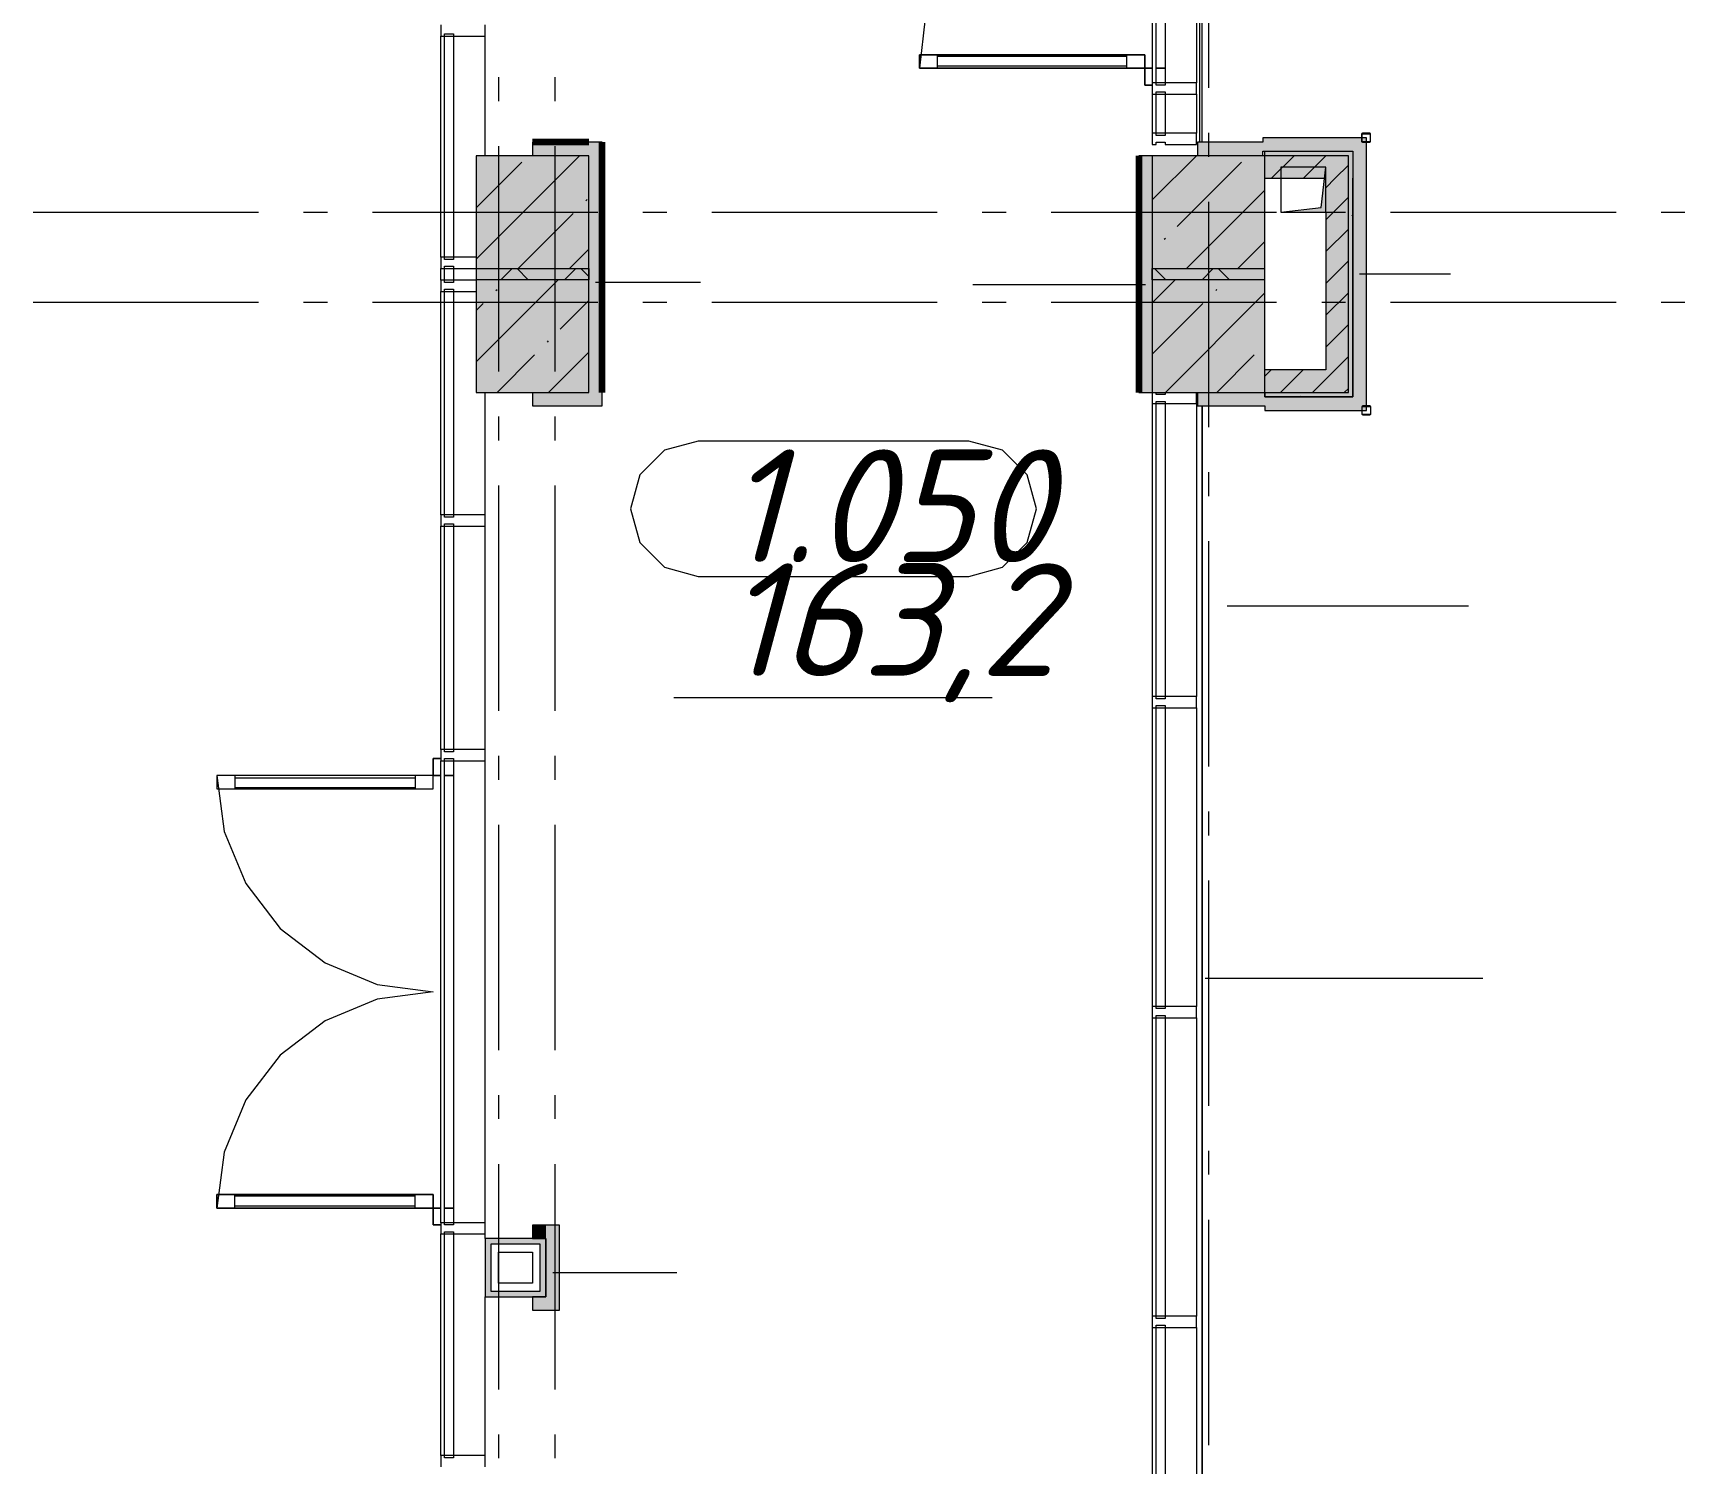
# Model space of a CAD drawing. Header units: millimetres. Extents: x -537608 to 253996, y -217170 to 186033.
# Drawn here: x -293242 to -285913, y -172405 to -166055 of the extents above; entities that cross this region are included whole.
import ezdxf

# ---------------------------------------------------------------- set-up
doc = ezdxf.new("R2010")
doc.units = ezdxf.units.MM
doc.layers.add('16) Лак 1.6м', color=160, linetype='Continuous', lineweight=90)
doc.layers.add('PDF _Геометрия', color=7, linetype='Continuous')
doc.layers.add('PDF _Текст', color=7, linetype='Continuous')
doc.layers.add('PDF _Сплошная заливка', color=7, linetype='Continuous', true_color=0xffffff)
doc.styles.add('PDF ISOCPEUR Italic', font='isocpeui.ttf')

msp = doc.modelspace()

# ---------------------------------------------------------------- hatches: boundary and pattern name
at = {"layer": 'PDF _Сплошная заливка', "true_color": 0xff7d7d, "transparency": 33554559}
for points in [[(-290776.1741, -167649.6402), (-290716.1734, -167649.6402), (-290716.1734, -166539.6391), (-290776.1741, -166539.6391), (-290776.1741, -167149.6396)], [(-288336.1724, -167649.6402), (-288276.1738, -167649.6402), (-288276.1738, -166599.6388), (-288336.1724, -166599.6388), (-288336.1724, -167149.6396)], [(-290915.5758, -171663.1665), (-290906.1738, -171663.1665), (-290906.1738, -171345.3167), (-290966.1745, -171345.3167), (-290966.1745, -171663.1665)], [(-290906.1738, -171723.1662), (-290906.1738, -171663.1665), (-291026.1752, -171663.1665), (-291026.1752, -171723.1662), (-290915.5758, -171723.1662)]]:
    msp.add_hatch(color=11, dxfattribs=at).paths.add_polyline_path(points)
at = {"layer": 'PDF _Сплошная заливка', "true_color": 0x9c76cf, "transparency": 33554559}
for points in [[(-287542.4985, -166579.6391), (-287386.1724, -166579.6391), (-287386.1724, -166519.6394), (-287786.1742, -166519.6394), (-287786.1742, -166579.6391)], [(-287386.1724, -167669.6406), (-287326.1739, -167669.6406), (-287326.1739, -166519.6394), (-287386.1724, -166519.6394), (-287386.1724, -166699.6392)], [(-287776.1737, -167729.6403), (-287326.1739, -167729.6403), (-287326.1739, -167669.6406), (-287776.1737, -167669.6406), (-287776.1737, -167709.6399)]]:
    msp.add_hatch(color=193, dxfattribs=at).paths.add_polyline_path(points)
at = {"layer": 'PDF _Сплошная заливка', "transparency": 33554559}
for points in [[(-287406.1734, -166599.6388), (-287386.1724, -166599.6388), (-287386.1724, -166579.6391), (-287776.1737, -166579.6391), (-287776.1737, -166599.6388), (-287542.4985, -166599.6388)], [(-291276.1742, -167099.6401), (-290776.1741, -167099.6401), (-290776.1741, -166599.6388), (-291276.1742, -166599.6388), (-291276.1742, -166819.4128)], [(-288276.1738, -167099.6401), (-287776.1737, -167099.6401), (-287776.1737, -166599.6388), (-288276.1738, -166599.6388), (-288276.1738, -166819.4128)], [(-287506.1738, -166699.6392), (-287406.1734, -166699.6392), (-287406.1734, -166599.6388), (-287776.1737, -166599.6388), (-287776.1737, -166699.6392), (-287511.5089, -166697.6631), (-287506.1738, -166649.639)], [(-291276.1742, -167649.6402), (-290776.1741, -167649.6402), (-290776.1741, -167149.6396), (-291276.1742, -167149.6396), (-291276.1742, -167532.6533)]]:
    msp.add_hatch(color=256, dxfattribs=at).paths.add_polyline_path(points)
at = {"layer": 'PDF _Сплошная заливка', "true_color": 0xe2e2e2, "transparency": 33554559}
msp.add_hatch(color=254, dxfattribs=at).paths.add_polyline_path([(-287506.1738, -166849.6398), (-287506.1738, -166649.639), (-287526.1727, -166829.6394), (-287706.1725, -166849.6398), (-287542.4985, -166849.6398)])
at = {"layer": 'PDF _Сплошная заливка', "true_color": 0x77b143, "transparency": 33554559}
for points in [[(-291211.1743, -171430.3165), (-290991.1746, -171430.3165), (-290991.1746, -171405.3164), (-291236.1744, -171405.3164), (-291236.1744, -171430.3165)], [(-290991.1746, -171638.1664), (-290966.1745, -171638.1664), (-290966.1745, -171405.3164), (-290991.1746, -171405.3164), (-290991.1746, -171603.1675)], [(-291176.1737, -171663.1665), (-290966.1745, -171663.1665), (-290966.1745, -171638.1664), (-291211.1743, -171638.1664), (-291211.1743, -171663.1665)]]:
    msp.add_hatch(color=75, dxfattribs=at).paths.add_polyline_path(points)

# ---------------------------------------------------------------- linework, layer by layer
at = {"layer": '16) Лак 1.6м'}
for p, q in [((-290776.1741, -166539.6391), (-291026.1752, -166539.6391)), ((-290716.1734, -167649.6402), (-290716.1734, -166539.6391)), ((-288336.1724, -166599.6388), (-288336.1724, -167649.6402))]:
    msp.add_line(p, q, dxfattribs=at)
at = {"layer": 'PDF _Геометрия', "color": 9, "lineweight": 9, "true_color": 0xc0c0c0}
for p, q in [((-288066.1725, -164149.6387), (-288066.1725, -166539.6391)), ((-288054.174, -166539.6391), (-288054.174, -164209.423)), ((-288054.174, -167709.6399), (-288054.174, -173089.6425)), ((-288054.174, -173089.6425), (-288054.174, -167709.6399))]:
    msp.add_line(p, q, dxfattribs=at)
at = {"layer": 'PDF _Геометрия', "lineweight": 9}
for p, q in [((-288276.1738, -164526.0023), (-288276.1738, -166276.0025)), ((-288259.1741, -166276.0025), (-288259.1741, -164526.0023)), ((-288219.1743, -164526.0023), (-288219.1743, -166276.0025)), ((-288079.1741, -164526.0023), (-288079.1741, -166276.0025)), ((-289284.1011, -165988.4819), (-289309.1744, -166211.0024)), ((-291433.1741, -166018.8062), (-291433.1741, -166068.8065)), ((-291433.1741, -167049.6399), (-291433.1741, -166068.8065)), ((-291433.1741, -166068.8065), (-291416.1743, -166068.8065)), ((-291416.1743, -166068.8065), (-291416.1743, -166058.8063)), ((-291416.1743, -166058.8063), (-291376.1746, -166058.8063)), ((-291416.1743, -166068.8065), (-291376.1746, -166068.8065)), ((-291416.1743, -167049.6399), (-291416.1743, -166068.8065)), ((-291376.1746, -166058.8063), (-291376.1746, -166068.8065)), ((-291376.1746, -166068.8065), (-291376.1746, -167049.6399)), ((-291376.1746, -166068.8065), (-291236.1744, -166068.8065)), ((-291236.1744, -166068.8065), (-291236.1744, -166018.8062)), ((-291236.1744, -166599.6388), (-291236.1744, -166068.8065)), ((-289309.1744, -166211.0024), (-289309.1744, -166151.0035)), ((-289309.1744, -166151.0035), (-288309.1743, -166151.0035)), ((-288309.1743, -166151.0035), (-289309.1744, -166151.0035)), ((-289309.1744, -166151.0035), (-289309.1744, -166211.0024)), ((-289229.1728, -166211.0024), (-289229.1728, -166151.0035)), ((-288389.1738, -166211.0024), (-288389.1738, -166151.0035)), ((-288309.1743, -166151.0035), (-288309.1743, -166211.0024)), ((-288309.1743, -166211.0024), (-288309.1743, -166151.0035)), ((-289309.1744, -166211.0024), (-288309.1743, -166211.0024)), ((-288309.1743, -166211.0024), (-289309.1744, -166211.0024)), ((-289309.1744, -166211.0024), (-288309.1743, -166211.0024)), ((-289229.1728, -166157.0035), (-288389.1738, -166157.0035)), ((-289229.1728, -166201.0036), (-288389.1738, -166201.0036)), ((-288309.1743, -166211.0024), (-288309.1743, -166286.0027)), ((-288309.1743, -166286.0027), (-288309.1743, -166211.0024)), ((-288309.1743, -166211.0024), (-288276.1738, -166211.0024)), ((-288276.1738, -166211.0024), (-288309.1743, -166211.0024)), ((-288259.1741, -166211.0024), (-288219.1743, -166211.0024)), ((-288219.1743, -166211.0024), (-288259.1741, -166211.0024)), ((-288309.1743, -166286.0027), (-288276.1738, -166286.0027)), ((-288276.1738, -166286.0027), (-288309.1743, -166286.0027)), ((-288259.1741, -166276.0025), (-288276.1738, -166276.0025)), ((-288276.1738, -166276.0025), (-288276.1738, -166326.0027)), ((-288219.1743, -166276.0025), (-288259.1741, -166276.0025)), ((-288259.1741, -166286.0027), (-288259.1741, -166276.0025)), ((-288219.1743, -166286.0027), (-288259.1741, -166286.0027)), ((-288079.1741, -166276.0025), (-288219.1743, -166276.0025)), ((-288219.1743, -166276.0025), (-288219.1743, -166286.0027)), ((-288079.1741, -166326.0027), (-288079.1741, -166276.0025)), ((-288276.1738, -166326.0027), (-288259.1741, -166326.0027)), ((-288276.1738, -166326.0027), (-288276.1738, -166499.6398)), ((-288259.1741, -166326.0027), (-288259.1741, -166316.0033)), ((-288259.1741, -166316.0033), (-288219.1743, -166316.0033)), ((-288259.1741, -166499.6398), (-288259.1741, -166326.0027)), ((-288259.1741, -166326.0027), (-288219.1743, -166326.0027)), ((-288219.1743, -166316.0033), (-288219.1743, -166326.0027)), ((-288219.1743, -166326.0027), (-288079.1741, -166326.0027)), ((-288219.1743, -166326.0027), (-288219.1743, -166499.6398)), ((-288079.1741, -166326.0027), (-288079.1741, -166499.6398)), ((-288259.1741, -166499.6398), (-288276.1738, -166499.6398)), ((-288276.1738, -166499.6398), (-288276.1738, -166549.64)), ((-288219.1743, -166499.6398), (-288259.1741, -166499.6398)), ((-288259.1741, -166509.6392), (-288259.1741, -166499.6398)), ((-288219.1743, -166509.6392), (-288259.1741, -166509.6392)), ((-288079.1741, -166499.6398), (-288219.1743, -166499.6398)), ((-288219.1743, -166499.6398), (-288219.1743, -166509.6392)), ((-288079.1741, -166549.64), (-288079.1741, -166499.6398)), ((-287346.0005, -166500.8108), (-287347.1738, -166503.6398)), ((-287347.1738, -166503.6398), (-287347.1738, -166535.639)), ((-287343.1736, -166499.6398), (-287346.0005, -166500.8108)), ((-287345.1737, -166503.6398), (-287344.5881, -166502.2253)), ((-287345.1737, -166535.639), (-287345.1737, -166503.6398)), ((-287344.5881, -166502.2253), (-287343.1736, -166501.6398)), ((-287311.1721, -166499.6398), (-287343.1736, -166499.6398)), ((-287343.1736, -166501.6398), (-287311.1721, -166501.6398)), ((-287308.3453, -166500.8108), (-287311.1721, -166499.6398)), ((-287311.1721, -166501.6398), (-287309.7598, -166502.2253)), ((-287309.7598, -166502.2253), (-287309.172, -166503.6398)), ((-287309.172, -166503.6398), (-287309.172, -166535.639)), ((-287307.1719, -166503.6398), (-287308.3453, -166500.8108)), ((-287307.1719, -166535.639), (-287307.1719, -166503.6398)), ((-291026.1752, -166539.6391), (-291026.1752, -166599.6388)), ((-290716.1734, -166539.6391), (-290776.1741, -166539.6391)), ((-288276.1738, -166549.64), (-288259.1741, -166549.64)), ((-288259.1741, -166549.64), (-288259.1741, -166539.6391)), ((-288259.1741, -166539.6391), (-288219.1743, -166539.6391)), ((-288219.1743, -166539.6391), (-288219.1743, -166549.64)), ((-288219.1743, -166549.64), (-288079.1741, -166549.64)), ((-287786.1742, -166539.6391), (-288075.174, -166539.6391)), ((-288075.174, -166539.6391), (-288075.174, -166599.6388)), ((-287386.1724, -166519.6394), (-287786.1742, -166519.6394)), ((-287786.1742, -166519.6394), (-287786.1742, -166539.6391)), ((-287786.1742, -166599.6388), (-287786.1742, -166579.6391)), ((-287786.1742, -166579.6391), (-287386.1724, -166579.6391)), ((-287776.1737, -166599.6388), (-287776.1737, -166579.6391)), ((-287776.1737, -166579.6391), (-287386.1724, -166579.6391)), ((-287326.1739, -166519.6394), (-287386.1724, -166519.6394)), ((-287386.1724, -166579.6391), (-287386.1724, -166599.6388)), ((-287386.1724, -166579.6391), (-287386.1724, -166599.6388)), ((-287347.1738, -166535.639), (-287346.0005, -166538.468)), ((-287346.0005, -166538.468), (-287343.1736, -166539.6391)), ((-287344.5881, -166537.0535), (-287345.1737, -166535.639)), ((-287343.1736, -166537.639), (-287344.5881, -166537.0535)), ((-287311.1721, -166537.639), (-287343.1736, -166537.639)), ((-287343.1736, -166539.6391), (-287311.1721, -166539.6391)), ((-287326.1739, -167669.6406), (-287326.1739, -166519.6394)), ((-287309.7598, -166537.0535), (-287311.1721, -166537.639)), ((-287311.1721, -166539.6391), (-287308.3453, -166538.468)), ((-287309.172, -166535.639), (-287309.7598, -166537.0535)), ((-287308.3453, -166538.468), (-287307.1719, -166535.639)), ((-291276.1742, -166602.0783), (-291273.7348, -166599.6388)), ((-291276.1742, -167058.2757), (-290817.5388, -166599.6388)), ((-290776.1741, -166599.6388), (-291276.1742, -166599.6388)), ((-291276.1742, -166599.6388), (-291276.1742, -167099.6401)), ((-291276.1742, -166830.1777), (-291073.9148, -166627.9158)), ((-290776.1741, -167099.6401), (-290776.1741, -166599.6388)), ((-288276.1738, -166599.6388), (-288336.1724, -166599.6388)), ((-288276.1738, -166795.4575), (-288080.3561, -166599.6388)), ((-287776.1737, -166599.6388), (-288276.1738, -166599.6388)), ((-288276.1738, -166599.6388), (-288276.1738, -167099.6401)), ((-288165.6562, -166913.0392), (-287880.5339, -166627.9158)), ((-287776.1737, -167099.6401), (-287776.1737, -166599.6388)), ((-287406.1734, -166599.6388), (-287776.1737, -166599.6388)), ((-287746.8979, -166699.6392), (-287646.8996, -166599.6388)), ((-287605.4767, -166699.6392), (-287505.4785, -166599.6388)), ((-287464.0556, -166699.6392), (-287406.1734, -166641.7559)), ((-287406.1734, -166699.6392), (-287406.1734, -166599.6388)), ((-287386.1724, -166599.6388), (-287386.1724, -166699.6392)), ((-287776.1737, -166699.6392), (-287511.7284, -166699.6392)), ((-287506.1738, -166741.7563), (-287464.0556, -166699.6392)), ((-287406.1734, -167649.6402), (-287406.1734, -166699.6392)), ((-287386.1724, -166699.6392), (-287386.1724, -167669.6406)), ((-287386.1724, -167669.6406), (-287386.1724, -166699.6392)), ((-290788.7904, -166798.9898), (-290784.0496, -166794.249)), ((-288124.158, -167099.6401), (-287776.1737, -166751.6549)), ((-287506.1738, -166883.1776), (-287406.1734, -166783.1786)), ((-291089.4398, -167099.6401), (-290845.8157, -166856.0152)), ((-287506.1738, -166849.6398), (-287506.1738, -167549.6398)), ((-287506.1738, -167024.5989), (-287406.1734, -166924.5999)), ((-290861.3407, -167099.6401), (-290776.1741, -167014.4724)), ((-288222.6815, -166970.0645), (-288217.9407, -166965.323)), ((-287896.0589, -167099.6401), (-287776.1737, -166979.7529)), ((-291416.1743, -167049.6399), (-291433.1741, -167049.6399)), ((-291433.1741, -167049.6399), (-291433.1741, -167099.6401)), ((-291433.1741, -167152.0516), (-291433.1741, -167099.6401)), ((-291433.1741, -167099.6401), (-291416.1743, -167099.6401)), ((-291376.1746, -167049.6399), (-291416.1743, -167049.6399)), ((-291416.1743, -167059.6394), (-291416.1743, -167049.6399)), ((-291376.1746, -167059.6394), (-291416.1743, -167059.6394)), ((-291416.1743, -167099.6401), (-291416.1743, -167089.6399)), ((-291416.1743, -167089.6399), (-291376.1746, -167089.6399)), ((-291416.1743, -167099.6401), (-291376.1746, -167099.6401)), ((-291416.1743, -167152.0516), (-291416.1743, -167099.6401)), ((-291276.1742, -167049.6399), (-291376.1746, -167049.6399)), ((-291376.1746, -167049.6399), (-291376.1746, -167059.6394)), ((-291376.1746, -167089.6399), (-291376.1746, -167099.6401)), ((-291376.1746, -167099.6401), (-291376.1746, -167152.0516)), ((-291376.1746, -167099.6401), (-291276.1742, -167099.6401)), ((-291276.1742, -167099.6401), (-290776.1741, -167099.6401)), ((-291276.1742, -167099.6401), (-291276.1742, -167149.6396)), ((-291166.7481, -167149.6396), (-291116.7479, -167099.6401)), ((-291044.6476, -167149.6396), (-291094.6478, -167099.6401)), ((-290883.9058, -167149.6396), (-290833.9056, -167099.6401)), ((-290776.1741, -167135.2704), (-290811.8055, -167099.6401)), ((-290776.1741, -167149.6396), (-290776.1741, -167099.6401)), ((-290776.1741, -167099.6401), (-290776.1741, -167149.6396)), ((-288276.1738, -167099.6401), (-287776.1737, -167099.6401)), ((-288276.1738, -167099.6401), (-288276.1738, -167149.6396)), ((-288276.1738, -167149.6396), (-288276.1738, -167099.6401)), ((-288216.2205, -167149.6396), (-288266.2207, -167099.6401)), ((-288055.4787, -167149.6396), (-288005.4785, -167099.6401)), ((-287933.376, -167149.6396), (-287983.3762, -167099.6401)), ((-287776.1737, -167149.6396), (-287776.1737, -167099.6401)), ((-287506.1738, -167166.0208), (-287406.1734, -167066.0204)), ((-291416.1743, -167152.0516), (-291433.1741, -167152.0516)), ((-291433.1741, -167152.0516), (-291433.1741, -167202.0518)), ((-291376.1746, -167152.0516), (-291416.1743, -167152.0516)), ((-291416.1743, -167162.0511), (-291416.1743, -167152.0516)), ((-291376.1746, -167162.0511), (-291416.1743, -167162.0511)), ((-291276.1742, -167152.0516), (-291376.1746, -167152.0516)), ((-291376.1746, -167152.0516), (-291376.1746, -167162.0511)), ((-291276.1742, -167514.4723), (-290911.3409, -167149.6396)), ((-290776.1741, -167149.6396), (-291276.1742, -167149.6396)), ((-291276.1742, -167149.6396), (-291276.1742, -167649.6402)), ((-290776.1741, -167649.6402), (-290776.1741, -167149.6396)), ((-290746.1748, -167160.1174), (-290280.0235, -167160.1174)), ((-288306.1731, -167171.6273), (-289072.3386, -167171.6273)), ((-288174.1582, -167149.6396), (-288276.1738, -167251.6549)), ((-288276.1738, -167251.6549), (-288174.1582, -167149.6396)), ((-287776.1737, -167149.6396), (-288276.1738, -167149.6396)), ((-288276.1738, -167149.6396), (-288276.1738, -167649.6402)), ((-287776.1737, -167149.6396), (-288276.1738, -167149.6396)), ((-288276.1738, -167149.6396), (-288276.1738, -167649.6402)), ((-287776.1737, -167649.6402), (-287776.1737, -167149.6396)), ((-287776.1737, -167649.6402), (-287776.1737, -167149.6396)), ((-287356.1732, -167123.256), (-286952.3327, -167123.256)), ((-291433.1741, -168193.3468), (-291433.1741, -167202.0518)), ((-291433.1741, -167202.0518), (-291416.1743, -167202.0518)), ((-291416.1743, -167202.0518), (-291416.1743, -167192.0517)), ((-291416.1743, -167192.0517), (-291376.1746, -167192.0517)), ((-291416.1743, -167202.0518), (-291376.1746, -167202.0518)), ((-291416.1743, -168193.3468), (-291416.1743, -167202.0518)), ((-291376.1746, -167192.0517), (-291376.1746, -167202.0518)), ((-291376.1746, -167202.0518), (-291376.1746, -168193.3468)), ((-291376.1746, -167202.0518), (-291276.1742, -167202.0518)), ((-291187.9633, -167198.1625), (-291183.2225, -167193.421)), ((-290902.8389, -167369.2365), (-290776.1741, -167242.5718)), ((-287776.1737, -167207.8523), (-288217.9622, -167649.6402)), ((-288217.9622, -167649.6402), (-287776.1737, -167207.8523)), ((-287989.8416, -167193.421), (-287994.5824, -167198.1625)), ((-287994.5824, -167198.1625), (-287989.8416, -167193.421)), ((-287506.1738, -167307.4421), (-287406.1734, -167207.4417)), ((-291276.1742, -167286.3744), (-291244.9886, -167255.1879)), ((-288051.6077, -167255.1879), (-288276.1738, -167479.7528)), ((-288276.1738, -167479.7528), (-288051.6077, -167255.1879)), ((-287506.1738, -167448.8634), (-287406.1734, -167348.8644)), ((-290959.8642, -167426.2619), (-290955.1234, -167421.5197)), ((-290955.1449, -167649.6402), (-290776.1741, -167470.6698)), ((-291183.244, -167649.6402), (-291016.8895, -167483.2859)), ((-287823.5086, -167483.2859), (-287989.8631, -167649.6402)), ((-287989.8631, -167649.6402), (-287823.5086, -167483.2859)), ((-287506.1738, -167590.2846), (-287406.1734, -167490.2849)), ((-287776.1737, -167577.4421), (-287748.3705, -167549.6398)), ((-287506.1738, -167549.6398), (-287776.1737, -167549.6398)), ((-287706.9498, -167649.6402), (-287606.9494, -167549.6398)), ((-287565.5286, -167649.6402), (-287506.1738, -167590.2846)), ((-291276.1742, -167649.6402), (-290776.1741, -167649.6402)), ((-291236.1744, -168193.3468), (-291236.1744, -167649.6402)), ((-291026.1752, -167649.6402), (-291026.1752, -167709.6399)), ((-290716.1734, -167709.6399), (-290716.1734, -167649.6402)), ((-288336.1724, -167649.6402), (-288276.1738, -167649.6402)), ((-288276.1738, -167649.6402), (-287776.1737, -167649.6402)), ((-288276.1738, -167649.6402), (-287776.1737, -167649.6402)), ((-288276.1738, -167649.6402), (-288276.1738, -167699.6397)), ((-288259.1741, -167659.6397), (-288259.1741, -167649.6402)), ((-288219.1743, -167659.6397), (-288259.1741, -167659.6397)), ((-288259.1741, -167699.6397), (-288259.1741, -167689.6402)), ((-288259.1741, -167689.6402), (-288219.1743, -167689.6402)), ((-288219.1743, -167649.6402), (-288219.1743, -167659.6397)), ((-288219.1743, -167689.6402), (-288219.1743, -167699.6397)), ((-288079.1741, -167699.6397), (-288079.1741, -167649.6402)), ((-288075.174, -167649.6402), (-288075.174, -167709.6399)), ((-287776.1737, -167649.6402), (-287506.1738, -167649.6402)), ((-287776.1737, -167669.6406), (-287776.1737, -167649.6402)), ((-287776.1737, -167649.6402), (-287776.1737, -167669.6406)), ((-287386.1724, -167669.6406), (-287776.1737, -167669.6406)), ((-287776.1737, -167669.6406), (-287506.1738, -167669.6406)), ((-287506.1738, -167649.6402), (-287406.1734, -167649.6402)), ((-287506.1738, -167669.6406), (-287406.1734, -167669.6406)), ((-287424.1075, -167649.6402), (-287406.1734, -167631.7062)), ((-287406.1734, -167669.6406), (-287386.1724, -167669.6406)), ((-287326.1739, -167729.6403), (-287326.1739, -167669.6406)), ((-291026.1752, -167709.6399), (-290716.1734, -167709.6399)), ((-288276.1738, -167699.6397), (-288276.1738, -168999.6407)), ((-288276.1738, -167699.6397), (-288259.1741, -167699.6397)), ((-288259.1741, -168999.6407), (-288259.1741, -167699.6397)), ((-288259.1741, -167699.6397), (-288219.1743, -167699.6397)), ((-288219.1743, -167699.6397), (-288219.1743, -168999.6407)), ((-288219.1743, -167699.6397), (-288079.1741, -167699.6397)), ((-288079.1741, -167699.6397), (-288079.1741, -168999.6407)), ((-288075.174, -167709.6399), (-287776.1737, -167709.6399)), ((-287776.1737, -167709.6399), (-287776.1737, -167729.6403)), ((-287776.1737, -167729.6403), (-287326.1739, -167729.6403)), ((-287345.0015, -167710.811), (-287346.1727, -167713.64)), ((-287346.1727, -167713.64), (-287346.1727, -167745.6399)), ((-287346.1727, -167745.6399), (-287345.0015, -167748.4688)), ((-287342.1725, -167709.6399), (-287345.0015, -167710.811)), ((-287345.0015, -167748.4688), (-287342.1725, -167749.6399)), ((-287344.1726, -167713.64), (-287343.587, -167712.2255)), ((-287344.1726, -167745.6399), (-287344.1726, -167713.64)), ((-287343.587, -167747.0543), (-287344.1726, -167745.6399)), ((-287343.587, -167712.2255), (-287342.1725, -167711.6399)), ((-287342.1725, -167747.6399), (-287343.587, -167747.0543)), ((-287310.1732, -167709.6399), (-287342.1725, -167709.6399)), ((-287342.1725, -167711.6399), (-287310.1732, -167711.6399)), ((-287310.1732, -167747.6399), (-287342.1725, -167747.6399)), ((-287342.1725, -167749.6399), (-287310.1732, -167749.6399)), ((-287307.3442, -167710.811), (-287310.1732, -167709.6399)), ((-287310.1732, -167711.6399), (-287308.7587, -167712.2255)), ((-287308.7587, -167747.0543), (-287310.1732, -167747.6399)), ((-287310.1732, -167749.6399), (-287307.3442, -167748.4688)), ((-287308.7587, -167712.2255), (-287308.1731, -167713.64)), ((-287308.1731, -167745.6399), (-287308.7587, -167747.0543)), ((-287308.1731, -167713.64), (-287308.1731, -167745.6399)), ((-287306.173, -167713.64), (-287307.3442, -167710.811)), ((-287307.3442, -167748.4688), (-287306.173, -167745.6399)), ((-287306.173, -167745.6399), (-287306.173, -167713.64)), ((-291416.1743, -168193.3468), (-291433.1741, -168193.3468)), ((-291433.1741, -168193.3468), (-291433.1741, -168243.3456)), ((-291376.1746, -168193.3468), (-291416.1743, -168193.3468)), ((-291416.1743, -168203.3462), (-291416.1743, -168193.3468)), ((-291376.1746, -168203.3462), (-291416.1743, -168203.3462)), ((-291236.1744, -168193.3468), (-291376.1746, -168193.3468)), ((-291376.1746, -168193.3468), (-291376.1746, -168203.3462)), ((-291236.1744, -168243.3456), (-291236.1744, -168193.3468)), ((-291433.1741, -169234.6405), (-291433.1741, -168243.3456)), ((-291433.1741, -168243.3456), (-291416.1743, -168243.3456)), ((-291416.1743, -168243.3456), (-291416.1743, -168233.3461)), ((-291416.1743, -168233.3461), (-291376.1746, -168233.3461)), ((-291416.1743, -168243.3456), (-291376.1746, -168243.3456)), ((-291416.1743, -169234.6405), (-291416.1743, -168243.3456)), ((-291376.1746, -168233.3461), (-291376.1746, -168243.3456)), ((-291376.1746, -168243.3456), (-291376.1746, -169234.6405)), ((-291376.1746, -168243.3456), (-291236.1744, -168243.3456)), ((-291236.1744, -169234.6405), (-291236.1744, -168243.3456)), ((-286873.7692, -168598.3799), (-287943.7705, -168598.3799)), ((-288259.1741, -168999.6407), (-288276.1738, -168999.6407)), ((-288276.1738, -168999.6407), (-288276.1738, -169049.6403)), ((-288219.1743, -168999.6407), (-288259.1741, -168999.6407)), ((-288259.1741, -169009.6403), (-288259.1741, -168999.6407)), ((-288219.1743, -169009.6403), (-288259.1741, -169009.6403)), ((-288079.1741, -168999.6407), (-288219.1743, -168999.6407)), ((-288219.1743, -168999.6407), (-288219.1743, -169009.6403)), ((-288079.1741, -169049.6403), (-288079.1741, -168999.6407)), ((-288276.1738, -169049.6403), (-288259.1741, -169049.6403)), ((-288276.1738, -169049.6403), (-288276.1738, -170374.6414)), ((-288259.1741, -169049.6403), (-288259.1741, -169039.6408)), ((-288259.1741, -169039.6408), (-288219.1743, -169039.6408)), ((-288259.1741, -170374.6414), (-288259.1741, -169049.6403)), ((-288259.1741, -169049.6403), (-288219.1743, -169049.6403)), ((-288219.1743, -169039.6408), (-288219.1743, -169049.6403)), ((-288219.1743, -169049.6403), (-288079.1741, -169049.6403)), ((-288219.1743, -169049.6403), (-288219.1743, -170374.6414)), ((-288079.1741, -169049.6403), (-288079.1741, -170374.6414)), ((-291466.1745, -169349.6401), (-291466.1745, -169274.6413)), ((-291466.1745, -169274.6413), (-291433.1741, -169274.6413)), ((-291433.1741, -169274.6413), (-291466.1745, -169274.6413)), ((-291466.1745, -169274.6413), (-291466.1745, -169349.6401)), ((-291416.1743, -169234.6405), (-291433.1741, -169234.6405)), ((-291433.1741, -169234.6405), (-291433.1741, -169284.6407)), ((-291433.1741, -171334.6421), (-291433.1741, -169284.6407)), ((-291433.1741, -169284.6407), (-291416.1743, -169284.6407)), ((-291416.1743, -169244.6407), (-291416.1743, -169234.6405)), ((-291376.1746, -169234.6405), (-291416.1743, -169234.6405)), ((-291376.1746, -169244.6407), (-291416.1743, -169244.6407)), ((-291416.1743, -169284.6407), (-291416.1743, -169274.6413)), ((-291416.1743, -169274.6413), (-291376.1746, -169274.6413)), ((-291416.1743, -169284.6407), (-291376.1746, -169284.6407)), ((-291416.1743, -171334.6421), (-291416.1743, -169284.6407)), ((-291236.1744, -169234.6405), (-291376.1746, -169234.6405)), ((-291376.1746, -169234.6405), (-291376.1746, -169244.6407)), ((-291376.1746, -169274.6413), (-291376.1746, -169284.6407)), ((-291376.1746, -169284.6407), (-291376.1746, -171334.6421)), ((-291376.1746, -169284.6407), (-291236.1744, -169284.6407)), ((-291236.1744, -169284.6407), (-291236.1744, -169234.6405)), ((-291236.1744, -171334.6421), (-291236.1744, -169284.6407)), ((-291466.1745, -169349.6401), (-292426.1749, -169349.6401)), ((-292426.1749, -169349.6401), (-292426.1749, -169409.6412)), ((-291466.1745, -169349.6401), (-292426.1749, -169349.6401)), ((-292426.1749, -169349.6401), (-292426.1749, -169409.6412)), ((-291466.1745, -169349.6401), (-292426.1749, -169349.6401)), ((-292426.1749, -169349.6401), (-292393.4629, -169598.1075)), ((-292346.1755, -169349.6401), (-292346.1755, -169409.6412)), ((-292346.1755, -169359.641), (-291546.1741, -169359.641)), ((-291546.1741, -169349.6401), (-291546.1741, -169409.6412)), ((-291466.1745, -169409.6412), (-291466.1745, -169349.6401)), ((-291466.1745, -169409.6412), (-291466.1745, -169349.6401)), ((-291466.1745, -169349.6401), (-291433.1741, -169349.6401)), ((-291433.1741, -169349.6401), (-291466.1745, -169349.6401)), ((-291376.1746, -169349.6401), (-291416.1743, -169349.6401)), ((-291416.1743, -169349.6401), (-291376.1746, -169349.6401)), ((-292426.1749, -169409.6412), (-291466.1745, -169409.6412)), ((-292426.1749, -169409.6412), (-291466.1745, -169409.6412)), ((-292346.1755, -169403.6411), (-291546.1741, -169403.6411)), ((-292393.4629, -169598.1075), (-292297.5595, -169829.6403)), ((-292297.5595, -169829.6403), (-292144.9969, -170028.4638)), ((-292144.9969, -170028.4638), (-291946.1759, -170181.0251)), ((-291946.1759, -170181.0251), (-291714.6406, -170276.9296)), ((-286809.8286, -170251.3086), (-288041.1724, -170251.3086)), ((-291714.6406, -170276.9296), (-291466.1745, -170309.6408)), ((-291466.1745, -170309.6408), (-291714.6406, -170342.3531)), ((-291714.6406, -170342.3531), (-291946.1759, -170438.2575)), ((-288259.1741, -170374.6414), (-288276.1738, -170374.6414)), ((-288276.1738, -170374.6414), (-288276.1738, -170424.6409)), ((-288219.1743, -170374.6414), (-288259.1741, -170374.6414)), ((-288259.1741, -170384.6408), (-288259.1741, -170374.6414)), ((-288219.1743, -170384.6408), (-288259.1741, -170384.6408)), ((-288079.1741, -170374.6414), (-288219.1743, -170374.6414)), ((-288219.1743, -170374.6414), (-288219.1743, -170384.6408)), ((-288079.1741, -170424.6409), (-288079.1741, -170374.6414)), ((-291946.1759, -170438.2575), (-292144.9969, -170590.8191)), ((-288276.1738, -170424.6409), (-288259.1741, -170424.6409)), ((-288276.1738, -170424.6409), (-288276.1738, -171749.6416)), ((-288259.1741, -170424.6409), (-288259.1741, -170414.6415)), ((-288259.1741, -170414.6415), (-288219.1743, -170414.6415)), ((-288259.1741, -171749.6416), (-288259.1741, -170424.6409)), ((-288259.1741, -170424.6409), (-288219.1743, -170424.6409)), ((-288219.1743, -170414.6415), (-288219.1743, -170424.6409)), ((-288219.1743, -170424.6409), (-288079.1741, -170424.6409)), ((-288219.1743, -170424.6409), (-288219.1743, -171749.6416)), ((-288079.1741, -170424.6409), (-288079.1741, -171749.6416)), ((-292144.9969, -170590.8191), (-292297.5595, -170789.6409)), ((-292297.5595, -170789.6409), (-292393.4629, -171021.1754)), ((-292393.4629, -171021.1754), (-292426.1749, -171269.6411)), ((-292426.1749, -171269.6411), (-292426.1749, -171209.6415)), ((-292426.1749, -171209.6415), (-291466.1745, -171209.6415)), ((-291466.1745, -171209.6415), (-292426.1749, -171209.6415)), ((-292426.1749, -171209.6415), (-292426.1749, -171269.6411)), ((-292426.1749, -171269.6411), (-291466.1745, -171269.6411)), ((-291466.1745, -171269.6411), (-292426.1749, -171269.6411)), ((-292426.1749, -171269.6411), (-291466.1745, -171269.6411)), ((-292346.1755, -171269.6411), (-292346.1755, -171209.6415)), ((-292346.1755, -171215.6416), (-291546.1741, -171215.6416)), ((-292346.1755, -171259.6417), (-291546.1741, -171259.6417)), ((-291546.1741, -171269.6411), (-291546.1741, -171209.6415)), ((-291466.1745, -171209.6415), (-291466.1745, -171269.6411)), ((-291466.1745, -171269.6411), (-291466.1745, -171209.6415)), ((-291466.1745, -171269.6411), (-291466.1745, -171344.6415)), ((-291466.1745, -171344.6415), (-291466.1745, -171269.6411)), ((-291466.1745, -171269.6411), (-291433.1741, -171269.6411)), ((-291433.1741, -171269.6411), (-291466.1745, -171269.6411)), ((-291416.1743, -171269.6411), (-291376.1746, -171269.6411)), ((-291376.1746, -171269.6411), (-291416.1743, -171269.6411)), ((-291466.1745, -171344.6415), (-291433.1741, -171344.6415)), ((-291433.1741, -171344.6415), (-291466.1745, -171344.6415)), ((-291416.1743, -171334.6421), (-291433.1741, -171334.6421)), ((-291433.1741, -171334.6421), (-291433.1741, -171384.6415)), ((-291376.1746, -171334.6421), (-291416.1743, -171334.6421)), ((-291416.1743, -171344.6415), (-291416.1743, -171334.6421)), ((-291376.1746, -171344.6415), (-291416.1743, -171344.6415)), ((-291236.1744, -171334.6421), (-291376.1746, -171334.6421)), ((-291376.1746, -171334.6421), (-291376.1746, -171344.6415)), ((-291236.1744, -171384.6415), (-291236.1744, -171334.6421)), ((-290966.1745, -171345.3167), (-291026.1752, -171345.3167)), ((-291026.1752, -171345.3167), (-291026.1752, -171405.3164)), ((-290906.1738, -171345.3167), (-290966.1745, -171345.3167)), ((-290906.1738, -171663.1665), (-290906.1738, -171345.3167)), ((-291433.1741, -172367.9754), (-291433.1741, -171384.6415)), ((-291433.1741, -171384.6415), (-291416.1743, -171384.6415)), ((-291416.1743, -171384.6415), (-291416.1743, -171374.6421)), ((-291416.1743, -171374.6421), (-291376.1746, -171374.6421)), ((-291416.1743, -171384.6415), (-291376.1746, -171384.6415)), ((-291416.1743, -172367.9754), (-291416.1743, -171384.6415)), ((-291376.1746, -171374.6421), (-291376.1746, -171384.6415)), ((-291376.1746, -171384.6415), (-291376.1746, -172367.9754)), ((-291376.1746, -171384.6415), (-291236.1744, -171384.6415)), ((-291236.1744, -171405.3164), (-291236.1744, -171384.6415)), ((-291026.1752, -171405.3164), (-291236.1744, -171405.3164)), ((-291236.1744, -171405.3164), (-291236.1744, -171430.3165)), ((-290991.1746, -171405.3164), (-291026.1752, -171405.3164)), ((-291026.1752, -171405.3164), (-290966.1745, -171405.3164)), ((-290966.1745, -171405.3164), (-290991.1746, -171405.3164)), ((-290966.1745, -171603.1675), (-290966.1745, -171405.3164)), ((-290966.1745, -171405.3164), (-290966.1745, -171663.1665)), ((-291236.1744, -171430.3165), (-291236.1744, -171465.316)), ((-291236.1744, -171465.316), (-291236.1744, -171663.1665)), ((-291026.1752, -171430.3165), (-291211.1743, -171430.3165)), ((-291211.1743, -171430.3165), (-291211.1743, -171465.316)), ((-291211.1743, -171465.316), (-291211.1743, -171638.1664)), ((-291176.1737, -171603.1675), (-291176.1737, -171465.316)), ((-291176.1737, -171465.316), (-291026.1752, -171465.316)), ((-290991.1746, -171430.3165), (-291026.1752, -171430.3165)), ((-291026.1752, -171465.316), (-291026.1752, -171603.1675)), ((-290991.1746, -171603.1675), (-290991.1746, -171430.3165)), ((-290936.1753, -171555.2239), (-290385.0253, -171555.2239)), ((-291211.1743, -171638.1664), (-291176.1737, -171638.1664)), ((-291026.1752, -171603.1675), (-291176.1737, -171603.1675)), ((-291176.1737, -171638.1664), (-290991.1746, -171638.1664)), ((-290991.1746, -171638.1664), (-290991.1746, -171603.1675)), ((-290966.1745, -171638.1664), (-290966.1745, -171603.1675)), ((-290966.1745, -171663.1665), (-290966.1745, -171638.1664)), ((-291236.1744, -172367.9754), (-291236.1744, -171663.1665)), ((-291236.1744, -171663.1665), (-291211.1743, -171663.1665)), ((-291211.1743, -171663.1665), (-291176.1737, -171663.1665)), ((-291176.1737, -171663.1665), (-290966.1745, -171663.1665)), ((-290966.1745, -171663.1665), (-291026.1752, -171663.1665)), ((-291026.1752, -171663.1665), (-291026.1752, -171723.1662)), ((-290906.1738, -171723.1662), (-290906.1738, -171663.1665)), ((-291026.1752, -171723.1662), (-290906.1738, -171723.1662)), ((-288259.1741, -171749.6416), (-288276.1738, -171749.6416)), ((-288276.1738, -171749.6416), (-288276.1738, -171799.6416)), ((-288219.1743, -171749.6416), (-288259.1741, -171749.6416)), ((-288259.1741, -171759.6415), (-288259.1741, -171749.6416)), ((-288219.1743, -171759.6415), (-288259.1741, -171759.6415)), ((-288259.1741, -171799.6416), (-288259.1741, -171789.6421)), ((-288259.1741, -171789.6421), (-288219.1743, -171789.6421)), ((-288079.1741, -171749.6416), (-288219.1743, -171749.6416)), ((-288219.1743, -171749.6416), (-288219.1743, -171759.6415)), ((-288219.1743, -171789.6421), (-288219.1743, -171799.6416)), ((-288079.1741, -171799.6416), (-288079.1741, -171749.6416)), ((-288276.1738, -171799.6416), (-288259.1741, -171799.6416)), ((-288276.1738, -171799.6416), (-288276.1738, -173099.6419)), ((-288259.1741, -173099.6419), (-288259.1741, -171799.6416)), ((-288259.1741, -171799.6416), (-288219.1743, -171799.6416)), ((-288219.1743, -171799.6416), (-288079.1741, -171799.6416)), ((-288219.1743, -171799.6416), (-288219.1743, -173099.6419)), ((-288079.1741, -171799.6416), (-288079.1741, -173099.6419)), ((-291416.1743, -172367.9754), (-291433.1741, -172367.9754)), ((-291433.1741, -172367.9754), (-291433.1741, -172417.9756)), ((-291376.1746, -172367.9754), (-291416.1743, -172367.9754)), ((-291416.1743, -172377.9758), (-291416.1743, -172367.9754)), ((-291376.1746, -172377.9758), (-291416.1743, -172377.9758)), ((-291236.1744, -172367.9754), (-291376.1746, -172367.9754)), ((-291376.1746, -172367.9754), (-291376.1746, -172377.9758)), ((-291236.1744, -172417.9756), (-291236.1744, -172367.9754))]:
    msp.add_line(p, q, dxfattribs=at)
at = {"layer": 'PDF _Геометрия', "color": 253, "lineweight": 9, "true_color": 0xaaaaaa}
for p, q in [((-288026.1727, -165298.0151), (-288026.1727, -166298.0163)), ((-291176.1737, -166250.9326), (-291176.1737, -166356.7666)), ((-290926.1748, -166250.9326), (-290926.1748, -166356.7666)), ((-288026.1727, -166498.0164), (-288026.1727, -166603.8491)), ((-291176.1737, -166556.766), (-291176.1737, -167556.7666)), ((-290926.1748, -166556.766), (-290926.1748, -167556.7666)), ((-287506.1738, -166649.639), (-287706.1725, -166649.639)), ((-287706.1725, -166649.639), (-287706.1725, -166849.6398)), ((-287526.1727, -166829.6394), (-287506.1738, -166649.639)), ((-287506.1738, -166849.6398), (-287506.1738, -166649.639)), ((-288026.1727, -166803.8499), (-288026.1727, -167803.8504)), ((-293241.8778, -166849.6398), (-292241.8777, -166849.6398)), ((-292041.8768, -166849.6398), (-291936.044, -166849.6398)), ((-291736.0431, -166849.6398), (-290736.043, -166849.6398)), ((-290536.0421, -166849.6398), (-290430.2094, -166849.6398)), ((-290230.2085, -166849.6398), (-289230.2083, -166849.6398)), ((-289030.2096, -166849.6398), (-288924.3747, -166849.6398)), ((-288724.3759, -166849.6398), (-287724.3758, -166849.6398)), ((-287706.1725, -166849.6398), (-287526.1727, -166829.6394)), ((-287706.1725, -166849.6398), (-287506.1738, -166849.6398)), ((-287524.3749, -166849.6398), (-287418.5421, -166849.6398)), ((-287218.5412, -166849.6398), (-286218.5411, -166849.6398)), ((-286018.5402, -166849.6398), (-285912.7074, -166849.6398)), ((-293241.8778, -167249.64), (-292241.8777, -167249.64)), ((-292041.8768, -167249.64), (-291936.044, -167249.64)), ((-291736.0431, -167249.64), (-290736.043, -167249.64)), ((-290536.0421, -167249.64), (-290430.2094, -167249.64)), ((-290230.2085, -167249.64), (-289230.2083, -167249.64)), ((-289030.2096, -167249.64), (-288924.3747, -167249.64)), ((-288724.3759, -167249.64), (-287724.3758, -167249.64)), ((-287524.3749, -167249.64), (-287418.5421, -167249.64)), ((-287218.5412, -167249.64), (-286218.5411, -167249.64)), ((-286018.5402, -167249.64), (-285912.7074, -167249.64)), ((-291176.1737, -167756.7674), (-291176.1737, -167862.6)), ((-290926.1748, -167756.7674), (-290926.1748, -167862.6)), ((-290440.4531, -167906.344), (-290550.2624, -168016.152)), ((-290290.4546, -167866.1514), (-290440.4531, -167906.344)), ((-289090.4536, -167866.1514), (-290290.4546, -167866.1514)), ((-288940.4529, -167906.344), (-289090.4536, -167866.1514)), ((-288830.6458, -168016.152), (-288940.4529, -167906.344)), ((-290550.2624, -168016.152), (-290590.4538, -168166.1512)), ((-288790.4522, -168166.1512), (-288830.6458, -168016.152)), ((-288026.1727, -168003.8498), (-288026.1727, -168109.6839)), ((-291176.1737, -168062.5994), (-291176.1737, -169062.6007)), ((-290926.1748, -168062.5994), (-290926.1748, -169062.6007)), ((-290590.4538, -168166.1512), (-290550.2624, -168316.1511)), ((-288830.6458, -168316.1511), (-288790.4522, -168166.1512)), ((-290550.2624, -168316.1511), (-290440.4531, -168425.9591)), ((-288940.4529, -168425.9591), (-288830.6458, -168316.1511)), ((-288026.1727, -168309.6833), (-288026.1727, -169309.6838)), ((-290440.4531, -168425.9591), (-290290.4546, -168466.1517)), ((-290290.4546, -168466.1517), (-289090.4536, -168466.1517)), ((-289090.4536, -168466.1517), (-288940.4529, -168425.9591)), ((-290399.4931, -169004.187), (-288986.58, -169004.187)), ((-291176.1737, -169262.6007), (-291176.1737, -169368.4334)), ((-290926.1748, -169262.6007), (-290926.1748, -169368.4334)), ((-288026.1727, -169509.6846), (-288026.1727, -169615.5174)), ((-291176.1737, -169568.4342), (-291176.1737, -170568.4348)), ((-290926.1748, -169568.4342), (-290926.1748, -170568.4348)), ((-288026.1727, -169815.5175), (-288026.1727, -170815.5187)), ((-291176.1737, -170768.4341), (-291176.1737, -170874.2682)), ((-290926.1748, -170768.4341), (-290926.1748, -170874.2682)), ((-288026.1727, -171015.5179), (-288026.1727, -171121.3508)), ((-291176.1737, -171074.2683), (-291176.1737, -172074.2681)), ((-290926.1748, -171074.2683), (-290926.1748, -172074.2681)), ((-288026.1727, -171321.3521), (-288026.1727, -172321.352)), ((-291176.1737, -172274.269), (-291176.1737, -172380.1019)), ((-290926.1748, -172274.269), (-290926.1748, -172380.1019))]:
    msp.add_line(p, q, dxfattribs=at)
at = {"layer": 'PDF _Геометрия', "color": 8, "lineweight": 9, "true_color": 0x787878}
for p, q in [((-287387.5503, -166861.5582), (-287390.9025, -166867.3657)), ((-287404.9506, -167099.257), (-287406.1734, -167097.1392)), ((-287617.9746, -167667.0635), (-287619.4623, -167669.6406))]:
    msp.add_line(p, q, dxfattribs=at)
at = {"layer": 'PDF _Сплошная заливка', "color": 11, "lineweight": 35, "true_color": 0xff7d7d, "transparency": 33554559}
for points in [[(-291026.1752, -166599.6388), (-290776.1741, -166599.6388), (-291026.1752, -166539.6391), (-290776.1741, -166539.6391)], [(-291026.1752, -167709.6399), (-290716.1734, -167709.6399), (-291026.1752, -167649.6402), (-290716.1734, -167649.6402)], [(-290966.1745, -171405.3164), (-290966.1745, -171345.3167), (-291026.1752, -171405.3164), (-291026.1752, -171345.3167)]]:
    msp.add_solid(points, dxfattribs=at)
at = {"layer": 'PDF _Сплошная заливка', "color": 193, "lineweight": 35, "true_color": 0x9c76cf, "transparency": 33554559}
for points in [[(-287786.1742, -166599.6388), (-287786.1742, -166539.6391), (-288075.174, -166599.6388), (-288075.174, -166539.6391)], [(-287776.1737, -167709.6399), (-287776.1737, -167649.6402), (-288075.174, -167709.6399), (-288075.174, -167649.6402)]]:
    msp.add_solid(points, dxfattribs=at)
at = {"layer": 'PDF _Сплошная заливка', "lineweight": 35, "transparency": 33554559}
for points in [[(-287386.1724, -167669.6406), (-287386.1724, -166599.6388), (-287406.1734, -167669.6406), (-287406.1734, -166599.6388)], [(-287406.1734, -167649.6402), (-287406.1734, -166699.6392), (-287506.1738, -167649.6402), (-287506.1738, -166699.6392)], [(-291276.1742, -167149.6396), (-290776.1741, -167149.6396), (-291276.1742, -167099.6401), (-290776.1741, -167099.6401)], [(-287776.1737, -167149.6396), (-287776.1737, -167099.6401), (-288276.1738, -167149.6396), (-288276.1738, -167099.6401)], [(-288276.1738, -167649.6402), (-287776.1737, -167649.6402), (-288276.1738, -167149.6396), (-287776.1737, -167149.6396)], [(-288276.1738, -167649.6402), (-287776.1737, -167649.6402), (-288276.1738, -167149.6396), (-287776.1737, -167149.6396)], [(-287776.1737, -167649.6402), (-287506.1738, -167649.6402), (-287776.1737, -167549.6398), (-287506.1738, -167549.6398)], [(-287776.1737, -167669.6406), (-287406.1734, -167669.6406), (-287776.1737, -167649.6402), (-287406.1734, -167649.6402)]]:
    msp.add_solid(points, dxfattribs=at)
at = {"layer": 'PDF _Сплошная заливка', "color": 75, "lineweight": 35, "true_color": 0x77b143, "transparency": 33554559}
msp.add_solid([(-291211.1743, -171663.1665), (-291211.1743, -171430.3165), (-291236.1744, -171663.1665), (-291236.1744, -171430.3165)], dxfattribs=at)

# ---------------------------------------------------------------- texts
at = {"layer": 'PDF _Текст', "char_height": 500, "attachment_point": 4, "style": 'PDF ISOCPEUR Italic'}
for s, insert in [('1.050', (-290171.7816, -168152.8624)), ('163,2', (-290178.7851, -168716.8117))]:
    msp.add_mtext(s, dxfattribs=dict(at, insert=insert))

doc.saveas('drawing.dxf')
